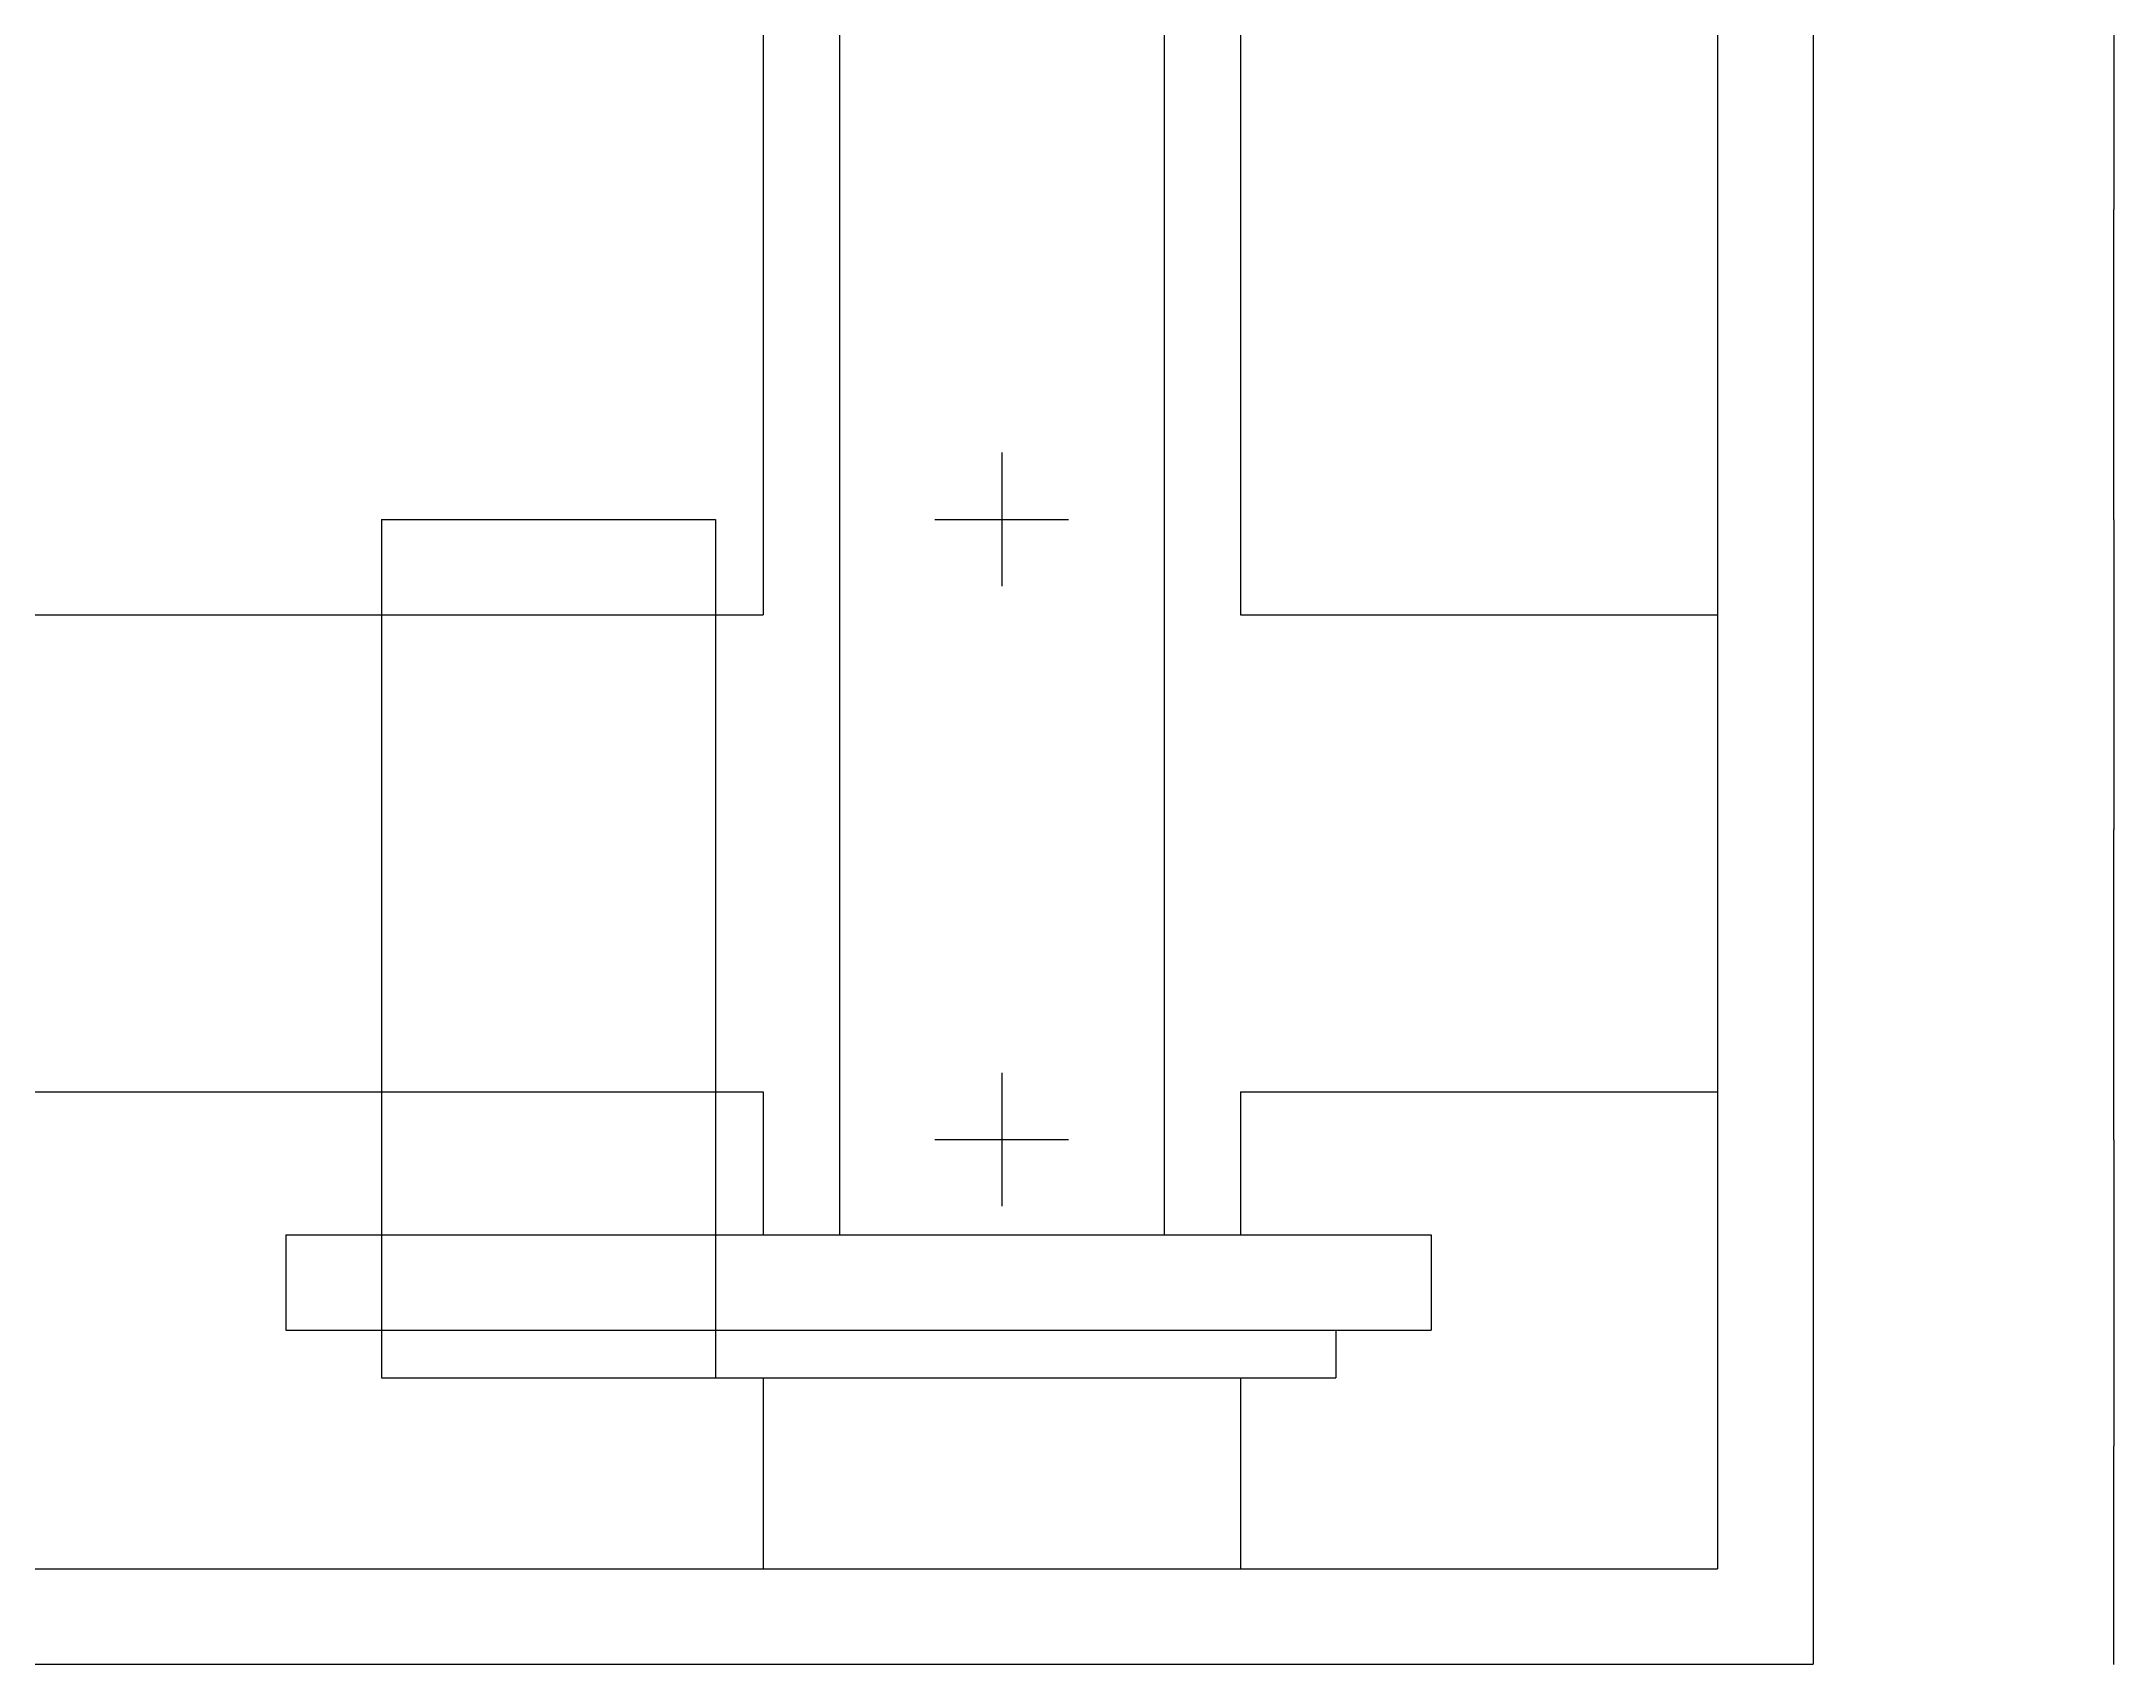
# Model space of a CAD drawing. Header units: metres. Extents: x 22223 to 39098, y -12862 to 21623.
# Drawn here: x 34631 to 36803, y -1247 to 454 of the extents above; entities that cross this region are included whole.
import ezdxf

# ---------------------------------------------------------------- set-up
doc = ezdxf.new("R2010")
doc.units = ezdxf.units.M
for name, color, linetype in [('LVTRY', 6, 'Continuous'), ('PUB_DIM', 3, 'Continuous'), ('WINDOW', 3, 'Continuous')]:
    doc.layers.add(name, color=color, linetype=linetype)
doc.dimstyles.get("Standard").update_dxf_attribs({"dimtxt": 2.5, "dimasz": 2.5, "dimexe": 1.25, "dimexo": 0.625, "dimtad": 1, "dimcen": 2.5, "dimazin": 3, "dimtfac": 1, "dimtmove": 0, "dimatfit": 3})

# ---------------------------------------------------------------- blocks, each defined once
blk = doc.blocks.new('*D12')
for p, q in [((36802.61, -697.12), (36802.61, -1018.25)), ((36802.36, -1018.25), (36802.11, -1018.25)), ((36802.61, -1247.12), (36802.61, -1018.25)), ((36802.61, -1018.25), (36802.61, -1018.25)), ((36802.86, -1018.25), (36803.11, -1018.25))]:
    blk.add_line(p, q)
at = {"layer": 'Defpoints'}
for p in [(36802.61, -697.12), (36802.61, -1018.25), (36802.61, -1247.12)]:
    blk.add_point(p, dxfattribs=at)
at = {"layer": 'PUB_DIM', "insert": (36802.61, -1017.125), "char_height": 1, "attachment_point": 5}
blk.add_mtext('40', dxfattribs=at)
blk = doc.blocks.new('*D13')
for p, q in [((36802.61, -47.12), (36802.61, -372.12)), ((36802.36, -372.12), (36802.11, -372.12)), ((36802.61, -697.12), (36802.61, -372.12)), ((36802.61, -372.12), (36802.61, -372.12)), ((36802.86, -372.12), (36803.11, -372.12))]:
    blk.add_line(p, q)
at = {"layer": 'Defpoints'}
for p in [(36802.61, -47.12), (36802.61, -372.12), (36802.61, -697.12)]:
    blk.add_point(p, dxfattribs=at)
at = {"layer": 'PUB_DIM', "insert": (36802.61, -370.995), "char_height": 1, "attachment_point": 5}
blk.add_mtext('80', dxfattribs=at)
blk = doc.blocks.new('*D14')
for p, q in [((36802.61, 602.88), (36802.61, 277.88)), ((36802.36, 277.88), (36802.11, 277.88)), ((36802.61, -47.12), (36802.61, 277.88)), ((36802.61, 277.88), (36802.61, 277.88)), ((36802.86, 277.88), (36803.11, 277.88))]:
    blk.add_line(p, q)
at = {"layer": 'Defpoints'}
for p in [(36802.61, 602.88), (36802.61, 277.88), (36802.61, -47.12)]:
    blk.add_point(p, dxfattribs=at)
at = {"layer": 'PUB_DIM', "insert": (36802.61, 279.005), "char_height": 1, "attachment_point": 5}
blk.add_mtext('80', dxfattribs=at)

msp = doc.modelspace()

# ---------------------------------------------------------------- linework, layer by layer
at = {"layer": 'LVTRY'}
for p, q in [((34987.45, -46.76), (35337.45, -46.76)), ((35567.45, -46.76), (35707.45, -46.76)), ((32837.45, -146.76), (35387.45, -146.76)), ((35887.45, -146.76), (36387.45, -146.76)), ((32837.45, -646.76), (35387.45, -646.76)), ((35887.45, -646.76), (36387.45, -646.76)), ((35567.45, -696.76), (35707.45, -696.76)), ((34887.45, -796.76), (36087.45, -796.76)), ((34887.45, -896.76), (36087.45, -896.76)), ((34987.45, -946.76), (35987.45, -946.76)), ((28787.45, -1146.76), (36387.45, -1146.76)), ((28687.45, -1246.76), (36487.45, -1246.76))]:
    msp.add_line(p, q, dxfattribs=at)
at = {"layer": 'WINDOW'}
for p, q in [((36487.45, 6553.24), (36487.45, -1246.76)), ((36387.45, 6453.24), (36387.45, -1146.76)), ((35387.45, 5453.24), (35387.45, -146.76)), ((35887.45, 5453.24), (35887.45, -146.76)), ((35467.45, 1503.24), (35467.45, -796.76)), ((35807.45, 1503.24), (35807.45, -796.76)), ((35637.45, 23.24), (35637.45, -116.76)), ((34987.45, -46.76), (34987.45, -946.76)), ((35337.45, -46.76), (35337.45, -946.76)), ((35637.45, -626.76), (35637.45, -766.76)), ((35387.45, -646.76), (35387.45, -796.76)), ((35887.45, -646.76), (35887.45, -796.76)), ((34887.45, -796.76), (34887.45, -896.76)), ((36087.45, -796.76), (36087.45, -896.76)), ((35987.45, -896.76), (35987.45, -946.76)), ((35387.45, -946.76), (35387.45, -1146.76)), ((35887.45, -946.76), (35887.45, -1146.76))]:
    msp.add_line(p, q, dxfattribs=at)

# ---------------------------------------------------------------- dimensions: what is measured, and where the dimension line sits
at = {"layer": 'PUB_DIM'}
for base, p1, p2, text, picture, middle in [((36802.61, 277.88), (36802.61, 602.88), (36802.61, -47.12), '80', '*D14', (36802.61, 279.005)), ((36802.61, -372.12), (36802.61, -47.12), (36802.61, -697.12), '80', '*D13', (36802.61, -370.995)), ((36802.61, -1018.25), (36802.61, -697.12), (36802.61, -1247.12), '40', '*D12', (36802.61, -1017.125))]:
    dim = msp.add_linear_dim(base=base, p1=p1, p2=p2, text=text, dimstyle='Standard', dxfattribs=at)
    dim.commit()
    dim.dimension.update_dxf_attribs({"geometry": picture, "text_midpoint": middle})

doc.saveas('drawing.dxf')
